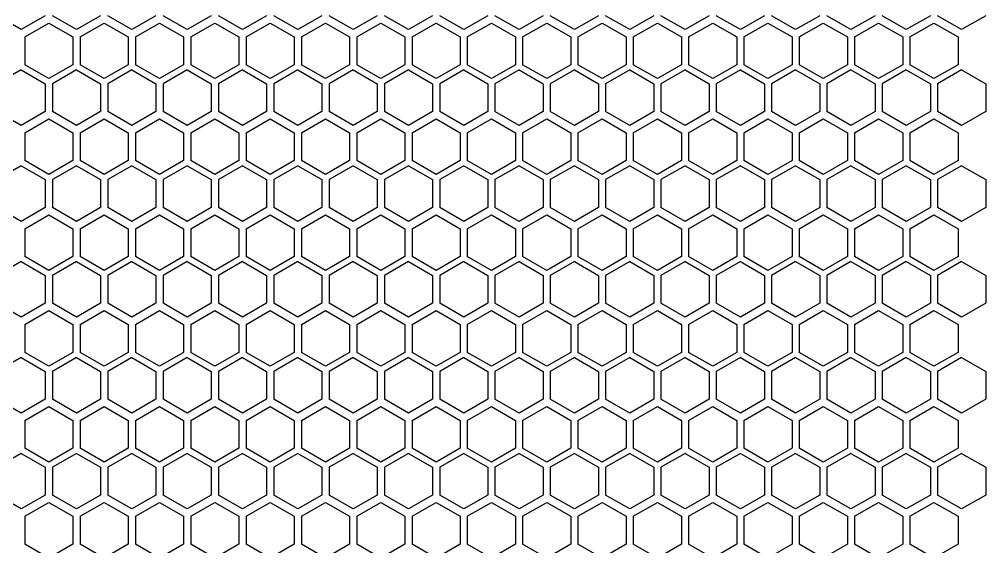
# Model space of a CAD drawing. Header units: millimetres. Extents: x 55614 to 110757, y -66981 to -47484.
# Drawn here: x 78053.5 to 78214.2, y -54748.2 to -54660.6 of the extents above; entities that cross this region are included whole.
import ezdxf

# ---------------------------------------------------------------- set-up
doc = ezdxf.new("R2010")
doc.units = ezdxf.units.MM
doc.layers.add('4215-0412-2-1_0', color=7, linetype='Continuous')
doc.layers.add('THICK', color=7, linetype='Continuous', lineweight=0)

# ---------------------------------------------------------------- blocks, each defined once
blk = doc.blocks.new('RU67I6756')
at = {"layer": '4215-0412-2-1_0', "color": 0, "linetype": 'Continuous'}
for p, q in [((24754.66, 16474.53), (24750.66, 16476.84)), ((24758.66, 16476.84), (24754.66, 16474.53)), ((24763.86, 16474.53), (24759.86, 16476.84)), ((24767.86, 16476.84), (24763.86, 16474.53)), ((24773.06, 16474.53), (24769.06, 16476.84)), ((24777.06, 16476.84), (24773.06, 16474.53)), ((24782.26, 16474.53), (24778.26, 16476.84)), ((24786.26, 16476.84), (24782.26, 16474.53)), ((24791.46, 16474.53), (24787.46, 16476.84)), ((24795.46, 16476.84), (24791.46, 16474.53)), ((24800.66, 16474.53), (24796.66, 16476.84)), ((24804.66, 16476.84), (24800.66, 16474.53)), ((24809.86, 16474.53), (24805.86, 16476.84)), ((24813.86, 16476.84), (24809.86, 16474.53)), ((24819.06, 16474.53), (24815.06, 16476.84)), ((24823.06, 16476.84), (24819.06, 16474.53)), ((24828.26, 16474.53), (24824.26, 16476.84)), ((24832.26, 16476.84), (24828.26, 16474.53)), ((24837.46, 16474.53), (24833.46, 16476.84)), ((24841.46, 16476.84), (24837.46, 16474.53)), ((24846.66, 16474.53), (24842.66, 16476.84)), ((24850.66, 16476.84), (24846.66, 16474.53)), ((24855.86, 16474.53), (24851.86, 16476.84)), ((24859.86, 16476.84), (24855.86, 16474.53)), ((24865.06, 16474.53), (24861.06, 16476.84)), ((24869.06, 16476.84), (24865.06, 16474.53)), ((24874.26, 16474.53), (24870.26, 16476.84)), ((24878.26, 16476.84), (24874.26, 16474.53)), ((24883.46, 16474.53), (24879.46, 16476.84)), ((24887.46, 16476.84), (24883.46, 16474.53)), ((24892.66, 16474.53), (24888.66, 16476.84)), ((24896.66, 16476.84), (24892.66, 16474.53)), ((24901.86, 16474.53), (24897.86, 16476.84)), ((24905.86, 16476.84), (24901.86, 16474.53)), ((24911.06, 16474.53), (24907.06, 16476.84)), ((24915.06, 16476.84), (24911.06, 16474.53)), ((24755.26, 16473.31), (24759.26, 16475.62)), ((24759.26, 16475.62), (24763.26, 16473.31)), ((24764.46, 16473.31), (24768.46, 16475.62)), ((24768.46, 16475.62), (24772.46, 16473.31)), ((24773.66, 16473.31), (24777.66, 16475.62)), ((24777.66, 16475.62), (24781.66, 16473.31)), ((24782.86, 16473.31), (24786.86, 16475.62)), ((24786.86, 16475.62), (24790.86, 16473.31)), ((24792.06, 16473.31), (24796.06, 16475.62)), ((24796.06, 16475.62), (24800.06, 16473.31)), ((24801.26, 16473.31), (24805.26, 16475.62)), ((24805.26, 16475.62), (24809.26, 16473.31)), ((24810.46, 16473.31), (24814.46, 16475.62)), ((24814.46, 16475.62), (24818.46, 16473.31)), ((24819.66, 16473.31), (24823.66, 16475.62)), ((24823.66, 16475.62), (24827.66, 16473.31)), ((24828.86, 16473.31), (24832.86, 16475.62)), ((24832.86, 16475.62), (24836.86, 16473.31)), ((24838.06, 16473.31), (24842.06, 16475.62)), ((24842.06, 16475.62), (24846.06, 16473.31)), ((24847.26, 16473.31), (24851.26, 16475.62)), ((24851.26, 16475.62), (24855.26, 16473.31)), ((24856.46, 16473.31), (24860.46, 16475.62)), ((24860.46, 16475.62), (24864.46, 16473.31)), ((24865.66, 16473.31), (24869.66, 16475.62)), ((24869.66, 16475.62), (24873.66, 16473.31)), ((24874.86, 16473.31), (24878.86, 16475.62)), ((24878.86, 16475.62), (24882.86, 16473.31)), ((24884.06, 16473.31), (24888.06, 16475.62)), ((24888.06, 16475.62), (24892.06, 16473.31)), ((24893.26, 16473.31), (24897.26, 16475.62)), ((24897.26, 16475.62), (24901.26, 16473.31)), ((24902.46, 16473.31), (24906.46, 16475.62)), ((24906.46, 16475.62), (24910.46, 16473.31)), ((24755.26, 16473.31), (24755.26, 16468.69)), ((24763.26, 16473.31), (24763.26, 16468.69)), ((24764.46, 16473.31), (24764.46, 16468.69)), ((24772.46, 16473.31), (24772.46, 16468.69)), ((24773.66, 16473.31), (24773.66, 16468.69)), ((24781.66, 16473.31), (24781.66, 16468.69)), ((24782.86, 16473.31), (24782.86, 16468.69)), ((24790.86, 16473.31), (24790.86, 16468.69)), ((24792.06, 16473.31), (24792.06, 16468.69)), ((24800.06, 16473.31), (24800.06, 16468.69)), ((24801.26, 16473.31), (24801.26, 16468.69)), ((24809.26, 16473.31), (24809.26, 16468.69)), ((24810.46, 16473.31), (24810.46, 16468.69)), ((24818.46, 16473.31), (24818.46, 16468.69)), ((24819.66, 16473.31), (24819.66, 16468.69)), ((24827.66, 16473.31), (24827.66, 16468.69)), ((24828.86, 16473.31), (24828.86, 16468.69)), ((24836.86, 16473.31), (24836.86, 16468.69)), ((24838.06, 16473.31), (24838.06, 16468.69)), ((24846.06, 16473.31), (24846.06, 16468.69)), ((24847.26, 16473.31), (24847.26, 16468.69)), ((24855.26, 16473.31), (24855.26, 16468.69)), ((24856.46, 16473.31), (24856.46, 16468.69)), ((24864.46, 16473.31), (24864.46, 16468.69)), ((24865.66, 16473.31), (24865.66, 16468.69)), ((24873.66, 16473.31), (24873.66, 16468.69)), ((24874.86, 16473.31), (24874.86, 16468.69)), ((24882.86, 16473.31), (24882.86, 16468.69)), ((24884.06, 16473.31), (24884.06, 16468.69)), ((24892.06, 16473.31), (24892.06, 16468.69)), ((24893.26, 16473.31), (24893.26, 16468.69)), ((24901.26, 16473.31), (24901.26, 16468.69)), ((24902.46, 16473.31), (24902.46, 16468.69)), ((24910.46, 16473.31), (24910.46, 16468.69)), ((24759.26, 16466.38), (24755.26, 16468.69)), ((24763.26, 16468.69), (24759.26, 16466.38)), ((24768.46, 16466.38), (24764.46, 16468.69)), ((24772.46, 16468.69), (24768.46, 16466.38)), ((24777.66, 16466.38), (24773.66, 16468.69)), ((24781.66, 16468.69), (24777.66, 16466.38)), ((24786.86, 16466.38), (24782.86, 16468.69)), ((24790.86, 16468.69), (24786.86, 16466.38)), ((24796.06, 16466.38), (24792.06, 16468.69)), ((24800.06, 16468.69), (24796.06, 16466.38)), ((24805.26, 16466.38), (24801.26, 16468.69)), ((24809.26, 16468.69), (24805.26, 16466.38)), ((24814.46, 16466.38), (24810.46, 16468.69)), ((24818.46, 16468.69), (24814.46, 16466.38)), ((24823.66, 16466.38), (24819.66, 16468.69)), ((24827.66, 16468.69), (24823.66, 16466.38)), ((24832.86, 16466.38), (24828.86, 16468.69)), ((24836.86, 16468.69), (24832.86, 16466.38)), ((24842.06, 16466.38), (24838.06, 16468.69)), ((24846.06, 16468.69), (24842.06, 16466.38)), ((24851.26, 16466.38), (24847.26, 16468.69)), ((24855.26, 16468.69), (24851.26, 16466.38)), ((24860.46, 16466.38), (24856.46, 16468.69)), ((24864.46, 16468.69), (24860.46, 16466.38)), ((24869.66, 16466.38), (24865.66, 16468.69)), ((24873.66, 16468.69), (24869.66, 16466.38)), ((24878.86, 16466.38), (24874.86, 16468.69)), ((24882.86, 16468.69), (24878.86, 16466.38)), ((24888.06, 16466.38), (24884.06, 16468.69)), ((24892.06, 16468.69), (24888.06, 16466.38)), ((24897.26, 16466.38), (24893.26, 16468.69)), ((24901.26, 16468.69), (24897.26, 16466.38)), ((24906.46, 16466.38), (24902.46, 16468.69)), ((24910.46, 16468.69), (24906.46, 16466.38)), ((24754.66, 16467.84), (24750.66, 16465.53)), ((24754.66, 16467.84), (24758.66, 16465.53)), ((24763.86, 16467.84), (24759.86, 16465.53)), ((24763.86, 16467.84), (24767.86, 16465.53)), ((24773.06, 16467.84), (24769.06, 16465.53)), ((24773.06, 16467.84), (24777.06, 16465.53)), ((24782.26, 16467.84), (24778.26, 16465.53)), ((24782.26, 16467.84), (24786.26, 16465.53)), ((24791.46, 16467.84), (24787.46, 16465.53)), ((24791.46, 16467.84), (24795.46, 16465.53)), ((24800.66, 16467.84), (24796.66, 16465.53)), ((24800.66, 16467.84), (24804.66, 16465.53)), ((24809.86, 16467.84), (24805.86, 16465.53)), ((24809.86, 16467.84), (24813.86, 16465.53)), ((24819.06, 16467.84), (24815.06, 16465.53)), ((24819.06, 16467.84), (24823.06, 16465.53)), ((24828.26, 16467.84), (24824.26, 16465.53)), ((24828.26, 16467.84), (24832.26, 16465.53)), ((24837.46, 16467.84), (24833.46, 16465.53)), ((24837.46, 16467.84), (24841.46, 16465.53)), ((24846.66, 16467.84), (24842.66, 16465.53)), ((24846.66, 16467.84), (24850.66, 16465.53)), ((24855.86, 16467.84), (24851.86, 16465.53)), ((24855.86, 16467.84), (24859.86, 16465.53)), ((24865.06, 16467.84), (24861.06, 16465.53)), ((24865.06, 16467.84), (24869.06, 16465.53)), ((24874.26, 16467.84), (24870.26, 16465.53)), ((24874.26, 16467.84), (24878.26, 16465.53)), ((24883.46, 16467.84), (24879.46, 16465.53)), ((24883.46, 16467.84), (24887.46, 16465.53)), ((24892.66, 16467.84), (24888.66, 16465.53)), ((24892.66, 16467.84), (24896.66, 16465.53)), ((24901.86, 16467.84), (24897.86, 16465.53)), ((24901.86, 16467.84), (24905.86, 16465.53)), ((24911.06, 16467.84), (24907.06, 16465.53)), ((24911.06, 16467.84), (24915.06, 16465.53)), ((24758.66, 16465.53), (24758.66, 16460.91)), ((24759.86, 16465.53), (24759.86, 16460.91)), ((24767.86, 16465.53), (24767.86, 16460.91)), ((24769.06, 16465.53), (24769.06, 16460.91)), ((24777.06, 16465.53), (24777.06, 16460.91)), ((24778.26, 16465.53), (24778.26, 16460.91)), ((24786.26, 16465.53), (24786.26, 16460.91)), ((24787.46, 16465.53), (24787.46, 16460.91)), ((24795.46, 16465.53), (24795.46, 16460.91)), ((24796.66, 16465.53), (24796.66, 16460.91)), ((24804.66, 16465.53), (24804.66, 16460.91)), ((24805.86, 16465.53), (24805.86, 16460.91)), ((24813.86, 16465.53), (24813.86, 16460.91)), ((24815.06, 16465.53), (24815.06, 16460.91)), ((24823.06, 16465.53), (24823.06, 16460.91)), ((24824.26, 16465.53), (24824.26, 16460.91)), ((24832.26, 16465.53), (24832.26, 16460.91)), ((24833.46, 16465.53), (24833.46, 16460.91)), ((24841.46, 16465.53), (24841.46, 16460.91)), ((24842.66, 16465.53), (24842.66, 16460.91)), ((24850.66, 16465.53), (24850.66, 16460.91)), ((24851.86, 16465.53), (24851.86, 16460.91)), ((24859.86, 16465.53), (24859.86, 16460.91)), ((24861.06, 16465.53), (24861.06, 16460.91)), ((24869.06, 16465.53), (24869.06, 16460.91)), ((24870.26, 16465.53), (24870.26, 16460.91)), ((24878.26, 16465.53), (24878.26, 16460.91)), ((24879.46, 16465.53), (24879.46, 16460.91)), ((24887.46, 16465.53), (24887.46, 16460.91)), ((24888.66, 16465.53), (24888.66, 16460.91)), ((24896.66, 16465.53), (24896.66, 16460.91)), ((24897.86, 16465.53), (24897.86, 16460.91)), ((24905.86, 16465.53), (24905.86, 16460.91)), ((24907.06, 16465.53), (24907.06, 16460.91)), ((24915.06, 16465.53), (24915.06, 16460.91)), ((24754.66, 16458.6), (24750.66, 16460.91)), ((24758.66, 16460.91), (24754.66, 16458.6)), ((24763.86, 16458.6), (24759.86, 16460.91)), ((24767.86, 16460.91), (24763.86, 16458.6)), ((24773.06, 16458.6), (24769.06, 16460.91)), ((24777.06, 16460.91), (24773.06, 16458.6)), ((24782.26, 16458.6), (24778.26, 16460.91)), ((24786.26, 16460.91), (24782.26, 16458.6)), ((24791.46, 16458.6), (24787.46, 16460.91)), ((24795.46, 16460.91), (24791.46, 16458.6)), ((24800.66, 16458.6), (24796.66, 16460.91)), ((24804.66, 16460.91), (24800.66, 16458.6)), ((24809.86, 16458.6), (24805.86, 16460.91)), ((24813.86, 16460.91), (24809.86, 16458.6)), ((24819.06, 16458.6), (24815.06, 16460.91)), ((24823.06, 16460.91), (24819.06, 16458.6)), ((24828.26, 16458.6), (24824.26, 16460.91)), ((24832.26, 16460.91), (24828.26, 16458.6)), ((24837.46, 16458.6), (24833.46, 16460.91)), ((24841.46, 16460.91), (24837.46, 16458.6)), ((24846.66, 16458.6), (24842.66, 16460.91)), ((24850.66, 16460.91), (24846.66, 16458.6)), ((24855.86, 16458.6), (24851.86, 16460.91)), ((24859.86, 16460.91), (24855.86, 16458.6)), ((24865.06, 16458.6), (24861.06, 16460.91)), ((24869.06, 16460.91), (24865.06, 16458.6)), ((24874.26, 16458.6), (24870.26, 16460.91)), ((24878.26, 16460.91), (24874.26, 16458.6)), ((24883.46, 16458.6), (24879.46, 16460.91)), ((24887.46, 16460.91), (24883.46, 16458.6)), ((24892.66, 16458.6), (24888.66, 16460.91)), ((24896.66, 16460.91), (24892.66, 16458.6)), ((24901.86, 16458.6), (24897.86, 16460.91)), ((24905.86, 16460.91), (24901.86, 16458.6)), ((24911.06, 16458.6), (24907.06, 16460.91)), ((24915.06, 16460.91), (24911.06, 16458.6)), ((24755.26, 16457.38), (24759.26, 16459.69)), ((24759.26, 16459.69), (24763.26, 16457.38)), ((24764.46, 16457.38), (24768.46, 16459.69)), ((24768.46, 16459.69), (24772.46, 16457.38)), ((24773.66, 16457.38), (24777.66, 16459.69)), ((24777.66, 16459.69), (24781.66, 16457.38)), ((24782.86, 16457.38), (24786.86, 16459.69)), ((24786.86, 16459.69), (24790.86, 16457.38)), ((24792.06, 16457.38), (24796.06, 16459.69)), ((24796.06, 16459.69), (24800.06, 16457.38)), ((24801.26, 16457.38), (24805.26, 16459.69)), ((24805.26, 16459.69), (24809.26, 16457.38)), ((24810.46, 16457.38), (24814.46, 16459.69)), ((24814.46, 16459.69), (24818.46, 16457.38)), ((24819.66, 16457.38), (24823.66, 16459.69)), ((24823.66, 16459.69), (24827.66, 16457.38)), ((24828.86, 16457.38), (24832.86, 16459.69)), ((24832.86, 16459.69), (24836.86, 16457.38)), ((24838.06, 16457.38), (24842.06, 16459.69)), ((24842.06, 16459.69), (24846.06, 16457.38)), ((24847.26, 16457.38), (24851.26, 16459.69)), ((24851.26, 16459.69), (24855.26, 16457.38)), ((24856.46, 16457.38), (24860.46, 16459.69)), ((24860.46, 16459.69), (24864.46, 16457.38)), ((24865.66, 16457.38), (24869.66, 16459.69)), ((24869.66, 16459.69), (24873.66, 16457.38)), ((24874.86, 16457.38), (24878.86, 16459.69)), ((24878.86, 16459.69), (24882.86, 16457.38)), ((24884.06, 16457.38), (24888.06, 16459.69)), ((24888.06, 16459.69), (24892.06, 16457.38)), ((24893.26, 16457.38), (24897.26, 16459.69)), ((24897.26, 16459.69), (24901.26, 16457.38)), ((24902.46, 16457.38), (24906.46, 16459.69)), ((24906.46, 16459.69), (24910.46, 16457.38)), ((24755.26, 16457.38), (24755.26, 16452.76)), ((24763.26, 16457.38), (24763.26, 16452.76)), ((24764.46, 16457.38), (24764.46, 16452.76)), ((24772.46, 16457.38), (24772.46, 16452.76)), ((24773.66, 16457.38), (24773.66, 16452.76)), ((24781.66, 16457.38), (24781.66, 16452.76)), ((24782.86, 16457.38), (24782.86, 16452.76)), ((24790.86, 16457.38), (24790.86, 16452.76)), ((24792.06, 16457.38), (24792.06, 16452.76)), ((24800.06, 16457.38), (24800.06, 16452.76)), ((24801.26, 16457.38), (24801.26, 16452.76)), ((24809.26, 16457.38), (24809.26, 16452.76)), ((24810.46, 16457.38), (24810.46, 16452.76)), ((24818.46, 16457.38), (24818.46, 16452.76)), ((24819.66, 16457.38), (24819.66, 16452.76)), ((24827.66, 16457.38), (24827.66, 16452.76)), ((24828.86, 16457.38), (24828.86, 16452.76)), ((24836.86, 16457.38), (24836.86, 16452.76)), ((24838.06, 16457.38), (24838.06, 16452.76)), ((24846.06, 16457.38), (24846.06, 16452.76)), ((24847.26, 16457.38), (24847.26, 16452.76)), ((24855.26, 16457.38), (24855.26, 16452.76)), ((24856.46, 16457.38), (24856.46, 16452.76)), ((24864.46, 16457.38), (24864.46, 16452.76)), ((24865.66, 16457.38), (24865.66, 16452.76)), ((24873.66, 16457.38), (24873.66, 16452.76)), ((24874.86, 16457.38), (24874.86, 16452.76)), ((24882.86, 16457.38), (24882.86, 16452.76)), ((24884.06, 16457.38), (24884.06, 16452.76)), ((24892.06, 16457.38), (24892.06, 16452.76)), ((24893.26, 16457.38), (24893.26, 16452.76)), ((24901.26, 16457.38), (24901.26, 16452.76)), ((24902.46, 16457.38), (24902.46, 16452.76)), ((24910.46, 16457.38), (24910.46, 16452.76)), ((24759.26, 16450.45), (24755.26, 16452.76)), ((24763.26, 16452.76), (24759.26, 16450.45)), ((24768.46, 16450.45), (24764.46, 16452.76)), ((24772.46, 16452.76), (24768.46, 16450.45)), ((24777.66, 16450.45), (24773.66, 16452.76)), ((24781.66, 16452.76), (24777.66, 16450.45)), ((24786.86, 16450.45), (24782.86, 16452.76)), ((24790.86, 16452.76), (24786.86, 16450.45)), ((24796.06, 16450.45), (24792.06, 16452.76)), ((24800.06, 16452.76), (24796.06, 16450.45)), ((24805.26, 16450.45), (24801.26, 16452.76)), ((24809.26, 16452.76), (24805.26, 16450.45)), ((24814.46, 16450.45), (24810.46, 16452.76)), ((24818.46, 16452.76), (24814.46, 16450.45)), ((24823.66, 16450.45), (24819.66, 16452.76)), ((24827.66, 16452.76), (24823.66, 16450.45)), ((24832.86, 16450.45), (24828.86, 16452.76)), ((24836.86, 16452.76), (24832.86, 16450.45)), ((24842.06, 16450.45), (24838.06, 16452.76)), ((24846.06, 16452.76), (24842.06, 16450.45)), ((24851.26, 16450.45), (24847.26, 16452.76)), ((24855.26, 16452.76), (24851.26, 16450.45)), ((24860.46, 16450.45), (24856.46, 16452.76)), ((24864.46, 16452.76), (24860.46, 16450.45)), ((24869.66, 16450.45), (24865.66, 16452.76)), ((24873.66, 16452.76), (24869.66, 16450.45)), ((24878.86, 16450.45), (24874.86, 16452.76)), ((24882.86, 16452.76), (24878.86, 16450.45)), ((24888.06, 16450.45), (24884.06, 16452.76)), ((24892.06, 16452.76), (24888.06, 16450.45)), ((24897.26, 16450.45), (24893.26, 16452.76)), ((24901.26, 16452.76), (24897.26, 16450.45)), ((24906.46, 16450.45), (24902.46, 16452.76)), ((24910.46, 16452.76), (24906.46, 16450.45)), ((24754.66, 16451.91), (24750.66, 16449.6)), ((24754.66, 16451.91), (24758.66, 16449.6)), ((24763.86, 16451.91), (24759.86, 16449.6)), ((24763.86, 16451.91), (24767.86, 16449.6)), ((24773.06, 16451.91), (24769.06, 16449.6)), ((24773.06, 16451.91), (24777.06, 16449.6)), ((24782.26, 16451.91), (24778.26, 16449.6)), ((24782.26, 16451.91), (24786.26, 16449.6)), ((24791.46, 16451.91), (24787.46, 16449.6)), ((24791.46, 16451.91), (24795.46, 16449.6)), ((24800.66, 16451.91), (24796.66, 16449.6)), ((24800.66, 16451.91), (24804.66, 16449.6)), ((24809.86, 16451.91), (24805.86, 16449.6)), ((24809.86, 16451.91), (24813.86, 16449.6)), ((24819.06, 16451.91), (24815.06, 16449.6)), ((24819.06, 16451.91), (24823.06, 16449.6)), ((24828.26, 16451.91), (24824.26, 16449.6)), ((24828.26, 16451.91), (24832.26, 16449.6)), ((24837.46, 16451.91), (24833.46, 16449.6)), ((24837.46, 16451.91), (24841.46, 16449.6)), ((24846.66, 16451.91), (24842.66, 16449.6)), ((24846.66, 16451.91), (24850.66, 16449.6)), ((24855.86, 16451.91), (24851.86, 16449.6)), ((24855.86, 16451.91), (24859.86, 16449.6)), ((24865.06, 16451.91), (24861.06, 16449.6)), ((24865.06, 16451.91), (24869.06, 16449.6)), ((24874.26, 16451.91), (24870.26, 16449.6)), ((24874.26, 16451.91), (24878.26, 16449.6)), ((24883.46, 16451.91), (24879.46, 16449.6)), ((24883.46, 16451.91), (24887.46, 16449.6)), ((24892.66, 16451.91), (24888.66, 16449.6)), ((24892.66, 16451.91), (24896.66, 16449.6)), ((24901.86, 16451.91), (24897.86, 16449.6)), ((24901.86, 16451.91), (24905.86, 16449.6)), ((24911.06, 16451.91), (24907.06, 16449.6)), ((24911.06, 16451.91), (24915.06, 16449.6)), ((24758.66, 16449.6), (24758.66, 16444.98)), ((24759.86, 16449.6), (24759.86, 16444.98)), ((24767.86, 16449.6), (24767.86, 16444.98)), ((24769.06, 16449.6), (24769.06, 16444.98)), ((24777.06, 16449.6), (24777.06, 16444.98)), ((24778.26, 16449.6), (24778.26, 16444.98)), ((24786.26, 16449.6), (24786.26, 16444.98)), ((24787.46, 16449.6), (24787.46, 16444.98)), ((24795.46, 16449.6), (24795.46, 16444.98)), ((24796.66, 16449.6), (24796.66, 16444.98)), ((24804.66, 16449.6), (24804.66, 16444.98)), ((24805.86, 16449.6), (24805.86, 16444.98)), ((24813.86, 16449.6), (24813.86, 16444.98)), ((24815.06, 16449.6), (24815.06, 16444.98)), ((24823.06, 16449.6), (24823.06, 16444.98)), ((24824.26, 16449.6), (24824.26, 16444.98)), ((24832.26, 16449.6), (24832.26, 16444.98)), ((24833.46, 16449.6), (24833.46, 16444.98)), ((24841.46, 16449.6), (24841.46, 16444.98)), ((24842.66, 16449.6), (24842.66, 16444.98)), ((24850.66, 16449.6), (24850.66, 16444.98)), ((24851.86, 16449.6), (24851.86, 16444.98)), ((24859.86, 16449.6), (24859.86, 16444.98)), ((24861.06, 16449.6), (24861.06, 16444.98)), ((24869.06, 16449.6), (24869.06, 16444.98)), ((24870.26, 16449.6), (24870.26, 16444.98)), ((24878.26, 16449.6), (24878.26, 16444.98)), ((24879.46, 16449.6), (24879.46, 16444.98)), ((24887.46, 16449.6), (24887.46, 16444.98)), ((24888.66, 16449.6), (24888.66, 16444.98)), ((24896.66, 16449.6), (24896.66, 16444.98)), ((24897.86, 16449.6), (24897.86, 16444.98)), ((24905.86, 16449.6), (24905.86, 16444.98)), ((24907.06, 16449.6), (24907.06, 16444.98)), ((24915.06, 16449.6), (24915.06, 16444.98)), ((24754.66, 16442.67), (24750.66, 16444.98)), ((24758.66, 16444.98), (24754.66, 16442.67)), ((24763.86, 16442.67), (24759.86, 16444.98)), ((24767.86, 16444.98), (24763.86, 16442.67)), ((24773.06, 16442.67), (24769.06, 16444.98)), ((24777.06, 16444.98), (24773.06, 16442.67)), ((24782.26, 16442.67), (24778.26, 16444.98)), ((24786.26, 16444.98), (24782.26, 16442.67)), ((24791.46, 16442.67), (24787.46, 16444.98)), ((24795.46, 16444.98), (24791.46, 16442.67)), ((24800.66, 16442.67), (24796.66, 16444.98)), ((24804.66, 16444.98), (24800.66, 16442.67)), ((24809.86, 16442.67), (24805.86, 16444.98)), ((24813.86, 16444.98), (24809.86, 16442.67)), ((24819.06, 16442.67), (24815.06, 16444.98)), ((24823.06, 16444.98), (24819.06, 16442.67)), ((24828.26, 16442.67), (24824.26, 16444.98)), ((24832.26, 16444.98), (24828.26, 16442.67)), ((24837.46, 16442.67), (24833.46, 16444.98)), ((24841.46, 16444.98), (24837.46, 16442.67)), ((24846.66, 16442.67), (24842.66, 16444.98)), ((24850.66, 16444.98), (24846.66, 16442.67)), ((24855.86, 16442.67), (24851.86, 16444.98)), ((24859.86, 16444.98), (24855.86, 16442.67)), ((24865.06, 16442.67), (24861.06, 16444.98)), ((24869.06, 16444.98), (24865.06, 16442.67)), ((24874.26, 16442.67), (24870.26, 16444.98)), ((24878.26, 16444.98), (24874.26, 16442.67)), ((24883.46, 16442.67), (24879.46, 16444.98)), ((24887.46, 16444.98), (24883.46, 16442.67)), ((24892.66, 16442.67), (24888.66, 16444.98)), ((24896.66, 16444.98), (24892.66, 16442.67)), ((24901.86, 16442.67), (24897.86, 16444.98)), ((24905.86, 16444.98), (24901.86, 16442.67)), ((24911.06, 16442.67), (24907.06, 16444.98)), ((24915.06, 16444.98), (24911.06, 16442.67)), ((24755.26, 16441.45), (24759.26, 16443.76)), ((24759.26, 16443.76), (24763.26, 16441.45)), ((24764.46, 16441.45), (24768.46, 16443.76)), ((24768.46, 16443.76), (24772.46, 16441.45)), ((24773.66, 16441.45), (24777.66, 16443.76)), ((24777.66, 16443.76), (24781.66, 16441.45)), ((24782.86, 16441.45), (24786.86, 16443.76)), ((24786.86, 16443.76), (24790.86, 16441.45)), ((24792.06, 16441.45), (24796.06, 16443.76)), ((24796.06, 16443.76), (24800.06, 16441.45)), ((24801.26, 16441.45), (24805.26, 16443.76)), ((24805.26, 16443.76), (24809.26, 16441.45)), ((24810.46, 16441.45), (24814.46, 16443.76)), ((24814.46, 16443.76), (24818.46, 16441.45)), ((24819.66, 16441.45), (24823.66, 16443.76)), ((24823.66, 16443.76), (24827.66, 16441.45)), ((24828.86, 16441.45), (24832.86, 16443.76)), ((24832.86, 16443.76), (24836.86, 16441.45)), ((24838.06, 16441.45), (24842.06, 16443.76)), ((24842.06, 16443.76), (24846.06, 16441.45)), ((24847.26, 16441.45), (24851.26, 16443.76)), ((24851.26, 16443.76), (24855.26, 16441.45)), ((24856.46, 16441.45), (24860.46, 16443.76)), ((24860.46, 16443.76), (24864.46, 16441.45)), ((24865.66, 16441.45), (24869.66, 16443.76)), ((24869.66, 16443.76), (24873.66, 16441.45)), ((24874.86, 16441.45), (24878.86, 16443.76)), ((24878.86, 16443.76), (24882.86, 16441.45)), ((24884.06, 16441.45), (24888.06, 16443.76)), ((24888.06, 16443.76), (24892.06, 16441.45)), ((24893.26, 16441.45), (24897.26, 16443.76)), ((24897.26, 16443.76), (24901.26, 16441.45)), ((24902.46, 16441.45), (24906.46, 16443.76)), ((24906.46, 16443.76), (24910.46, 16441.45)), ((24755.26, 16441.45), (24755.26, 16436.83)), ((24763.26, 16441.45), (24763.26, 16436.83)), ((24764.46, 16441.45), (24764.46, 16436.83)), ((24772.46, 16441.45), (24772.46, 16436.83)), ((24773.66, 16441.45), (24773.66, 16436.83)), ((24781.66, 16441.45), (24781.66, 16436.83)), ((24782.86, 16441.45), (24782.86, 16436.83)), ((24790.86, 16441.45), (24790.86, 16436.83)), ((24792.06, 16441.45), (24792.06, 16436.83)), ((24800.06, 16441.45), (24800.06, 16436.83)), ((24801.26, 16441.45), (24801.26, 16436.83)), ((24809.26, 16441.45), (24809.26, 16436.83)), ((24810.46, 16441.45), (24810.46, 16436.83)), ((24818.46, 16441.45), (24818.46, 16436.83)), ((24819.66, 16441.45), (24819.66, 16436.83)), ((24827.66, 16441.45), (24827.66, 16436.83)), ((24828.86, 16441.45), (24828.86, 16436.83)), ((24836.86, 16441.45), (24836.86, 16436.83)), ((24838.06, 16441.45), (24838.06, 16436.83)), ((24846.06, 16441.45), (24846.06, 16436.83)), ((24847.26, 16441.45), (24847.26, 16436.83)), ((24855.26, 16441.45), (24855.26, 16436.83)), ((24856.46, 16441.45), (24856.46, 16436.83)), ((24864.46, 16441.45), (24864.46, 16436.83)), ((24865.66, 16441.45), (24865.66, 16436.83)), ((24873.66, 16441.45), (24873.66, 16436.83)), ((24874.86, 16441.45), (24874.86, 16436.83)), ((24882.86, 16441.45), (24882.86, 16436.83)), ((24884.06, 16441.45), (24884.06, 16436.83)), ((24892.06, 16441.45), (24892.06, 16436.83)), ((24893.26, 16441.45), (24893.26, 16436.83)), ((24901.26, 16441.45), (24901.26, 16436.83)), ((24902.46, 16441.45), (24902.46, 16436.83)), ((24910.46, 16441.45), (24910.46, 16436.83)), ((24759.26, 16434.52), (24755.26, 16436.83)), ((24763.26, 16436.83), (24759.26, 16434.52)), ((24768.46, 16434.52), (24764.46, 16436.83)), ((24772.46, 16436.83), (24768.46, 16434.52)), ((24777.66, 16434.52), (24773.66, 16436.83)), ((24781.66, 16436.83), (24777.66, 16434.52)), ((24786.86, 16434.52), (24782.86, 16436.83)), ((24790.86, 16436.83), (24786.86, 16434.52)), ((24796.06, 16434.52), (24792.06, 16436.83)), ((24800.06, 16436.83), (24796.06, 16434.52)), ((24805.26, 16434.52), (24801.26, 16436.83)), ((24809.26, 16436.83), (24805.26, 16434.52)), ((24814.46, 16434.52), (24810.46, 16436.83)), ((24818.46, 16436.83), (24814.46, 16434.52)), ((24823.66, 16434.52), (24819.66, 16436.83)), ((24827.66, 16436.83), (24823.66, 16434.52)), ((24832.86, 16434.52), (24828.86, 16436.83)), ((24836.86, 16436.83), (24832.86, 16434.52)), ((24842.06, 16434.52), (24838.06, 16436.83)), ((24846.06, 16436.83), (24842.06, 16434.52)), ((24851.26, 16434.52), (24847.26, 16436.83)), ((24855.26, 16436.83), (24851.26, 16434.52)), ((24860.46, 16434.52), (24856.46, 16436.83)), ((24864.46, 16436.83), (24860.46, 16434.52)), ((24869.66, 16434.52), (24865.66, 16436.83)), ((24873.66, 16436.83), (24869.66, 16434.52)), ((24878.86, 16434.52), (24874.86, 16436.83)), ((24882.86, 16436.83), (24878.86, 16434.52)), ((24888.06, 16434.52), (24884.06, 16436.83)), ((24892.06, 16436.83), (24888.06, 16434.52)), ((24897.26, 16434.52), (24893.26, 16436.83)), ((24901.26, 16436.83), (24897.26, 16434.52)), ((24906.46, 16434.52), (24902.46, 16436.83)), ((24910.46, 16436.83), (24906.46, 16434.52)), ((24754.66, 16435.98), (24750.66, 16433.67)), ((24754.66, 16435.98), (24758.66, 16433.67)), ((24763.86, 16435.98), (24759.86, 16433.67)), ((24763.86, 16435.98), (24767.86, 16433.67)), ((24773.06, 16435.98), (24769.06, 16433.67)), ((24773.06, 16435.98), (24777.06, 16433.67)), ((24782.26, 16435.98), (24778.26, 16433.67)), ((24782.26, 16435.98), (24786.26, 16433.67)), ((24791.46, 16435.98), (24787.46, 16433.67)), ((24791.46, 16435.98), (24795.46, 16433.67)), ((24800.66, 16435.98), (24796.66, 16433.67)), ((24800.66, 16435.98), (24804.66, 16433.67)), ((24809.86, 16435.98), (24805.86, 16433.67)), ((24809.86, 16435.98), (24813.86, 16433.67)), ((24819.06, 16435.98), (24815.06, 16433.67)), ((24819.06, 16435.98), (24823.06, 16433.67)), ((24828.26, 16435.98), (24824.26, 16433.67)), ((24828.26, 16435.98), (24832.26, 16433.67)), ((24837.46, 16435.98), (24833.46, 16433.67)), ((24837.46, 16435.98), (24841.46, 16433.67)), ((24846.66, 16435.98), (24842.66, 16433.67)), ((24846.66, 16435.98), (24850.66, 16433.67)), ((24855.86, 16435.98), (24851.86, 16433.67)), ((24855.86, 16435.98), (24859.86, 16433.67)), ((24865.06, 16435.98), (24861.06, 16433.67)), ((24865.06, 16435.98), (24869.06, 16433.67)), ((24874.26, 16435.98), (24870.26, 16433.67)), ((24874.26, 16435.98), (24878.26, 16433.67)), ((24883.46, 16435.98), (24879.46, 16433.67)), ((24883.46, 16435.98), (24887.46, 16433.67)), ((24892.66, 16435.98), (24888.66, 16433.67)), ((24892.66, 16435.98), (24896.66, 16433.67)), ((24901.86, 16435.98), (24897.86, 16433.67)), ((24901.86, 16435.98), (24905.86, 16433.67)), ((24911.06, 16435.98), (24907.06, 16433.67)), ((24911.06, 16435.98), (24915.06, 16433.67)), ((24758.66, 16433.67), (24758.66, 16429.05)), ((24759.86, 16433.67), (24759.86, 16429.05)), ((24767.86, 16433.67), (24767.86, 16429.05)), ((24769.06, 16433.67), (24769.06, 16429.05)), ((24777.06, 16433.67), (24777.06, 16429.05)), ((24778.26, 16433.67), (24778.26, 16429.05)), ((24786.26, 16433.67), (24786.26, 16429.05)), ((24787.46, 16433.67), (24787.46, 16429.05)), ((24795.46, 16433.67), (24795.46, 16429.05)), ((24796.66, 16433.67), (24796.66, 16429.05)), ((24804.66, 16433.67), (24804.66, 16429.05)), ((24805.86, 16433.67), (24805.86, 16429.05)), ((24813.86, 16433.67), (24813.86, 16429.05)), ((24815.06, 16433.67), (24815.06, 16429.05)), ((24823.06, 16433.67), (24823.06, 16429.05)), ((24824.26, 16433.67), (24824.26, 16429.05)), ((24832.26, 16433.67), (24832.26, 16429.05)), ((24833.46, 16433.67), (24833.46, 16429.05)), ((24841.46, 16433.67), (24841.46, 16429.05)), ((24842.66, 16433.67), (24842.66, 16429.05)), ((24850.66, 16433.67), (24850.66, 16429.05)), ((24851.86, 16433.67), (24851.86, 16429.05)), ((24859.86, 16433.67), (24859.86, 16429.05)), ((24861.06, 16433.67), (24861.06, 16429.05)), ((24869.06, 16433.67), (24869.06, 16429.05)), ((24870.26, 16433.67), (24870.26, 16429.05)), ((24878.26, 16433.67), (24878.26, 16429.05)), ((24879.46, 16433.67), (24879.46, 16429.05)), ((24887.46, 16433.67), (24887.46, 16429.05)), ((24888.66, 16433.67), (24888.66, 16429.05)), ((24896.66, 16433.67), (24896.66, 16429.05)), ((24897.86, 16433.67), (24897.86, 16429.05)), ((24905.86, 16433.67), (24905.86, 16429.05)), ((24907.06, 16433.67), (24907.06, 16429.05)), ((24915.06, 16433.67), (24915.06, 16429.05)), ((24754.66, 16426.74), (24750.66, 16429.05)), ((24758.66, 16429.05), (24754.66, 16426.74)), ((24763.86, 16426.74), (24759.86, 16429.05)), ((24767.86, 16429.05), (24763.86, 16426.74)), ((24773.06, 16426.74), (24769.06, 16429.05)), ((24777.06, 16429.05), (24773.06, 16426.74)), ((24782.26, 16426.74), (24778.26, 16429.05)), ((24786.26, 16429.05), (24782.26, 16426.74)), ((24791.46, 16426.74), (24787.46, 16429.05)), ((24795.46, 16429.05), (24791.46, 16426.74)), ((24800.66, 16426.74), (24796.66, 16429.05)), ((24804.66, 16429.05), (24800.66, 16426.74)), ((24809.86, 16426.74), (24805.86, 16429.05)), ((24813.86, 16429.05), (24809.86, 16426.74)), ((24819.06, 16426.74), (24815.06, 16429.05)), ((24823.06, 16429.05), (24819.06, 16426.74)), ((24828.26, 16426.74), (24824.26, 16429.05)), ((24832.26, 16429.05), (24828.26, 16426.74)), ((24837.46, 16426.74), (24833.46, 16429.05)), ((24841.46, 16429.05), (24837.46, 16426.74)), ((24846.66, 16426.74), (24842.66, 16429.05)), ((24850.66, 16429.05), (24846.66, 16426.74)), ((24855.86, 16426.74), (24851.86, 16429.05)), ((24859.86, 16429.05), (24855.86, 16426.74)), ((24865.06, 16426.74), (24861.06, 16429.05)), ((24869.06, 16429.05), (24865.06, 16426.74)), ((24874.26, 16426.74), (24870.26, 16429.05)), ((24878.26, 16429.05), (24874.26, 16426.74)), ((24883.46, 16426.74), (24879.46, 16429.05)), ((24887.46, 16429.05), (24883.46, 16426.74)), ((24892.66, 16426.74), (24888.66, 16429.05)), ((24896.66, 16429.05), (24892.66, 16426.74)), ((24901.86, 16426.74), (24897.86, 16429.05)), ((24905.86, 16429.05), (24901.86, 16426.74)), ((24911.06, 16426.74), (24907.06, 16429.05)), ((24915.06, 16429.05), (24911.06, 16426.74)), ((24755.26, 16425.52), (24759.26, 16427.83)), ((24759.26, 16427.83), (24763.26, 16425.52)), ((24764.46, 16425.52), (24768.46, 16427.83)), ((24768.46, 16427.83), (24772.46, 16425.52)), ((24773.66, 16425.52), (24777.66, 16427.83)), ((24777.66, 16427.83), (24781.66, 16425.52)), ((24782.86, 16425.52), (24786.86, 16427.83)), ((24786.86, 16427.83), (24790.86, 16425.52)), ((24792.06, 16425.52), (24796.06, 16427.83)), ((24796.06, 16427.83), (24800.06, 16425.52)), ((24801.26, 16425.52), (24805.26, 16427.83)), ((24805.26, 16427.83), (24809.26, 16425.52)), ((24810.46, 16425.52), (24814.46, 16427.83)), ((24814.46, 16427.83), (24818.46, 16425.52)), ((24819.66, 16425.52), (24823.66, 16427.83)), ((24823.66, 16427.83), (24827.66, 16425.52)), ((24828.86, 16425.52), (24832.86, 16427.83)), ((24832.86, 16427.83), (24836.86, 16425.52)), ((24838.06, 16425.52), (24842.06, 16427.83)), ((24842.06, 16427.83), (24846.06, 16425.52)), ((24847.26, 16425.52), (24851.26, 16427.83)), ((24851.26, 16427.83), (24855.26, 16425.52)), ((24856.46, 16425.52), (24860.46, 16427.83)), ((24860.46, 16427.83), (24864.46, 16425.52)), ((24865.66, 16425.52), (24869.66, 16427.83)), ((24869.66, 16427.83), (24873.66, 16425.52)), ((24874.86, 16425.52), (24878.86, 16427.83)), ((24878.86, 16427.83), (24882.86, 16425.52)), ((24884.06, 16425.52), (24888.06, 16427.83)), ((24888.06, 16427.83), (24892.06, 16425.52)), ((24893.26, 16425.52), (24897.26, 16427.83)), ((24897.26, 16427.83), (24901.26, 16425.52)), ((24902.46, 16425.52), (24906.46, 16427.83)), ((24906.46, 16427.83), (24910.46, 16425.52)), ((24755.26, 16425.52), (24755.26, 16420.9)), ((24763.26, 16425.52), (24763.26, 16420.9)), ((24764.46, 16425.52), (24764.46, 16420.9)), ((24772.46, 16425.52), (24772.46, 16420.9)), ((24773.66, 16425.52), (24773.66, 16420.9)), ((24781.66, 16425.52), (24781.66, 16420.9)), ((24782.86, 16425.52), (24782.86, 16420.9)), ((24790.86, 16425.52), (24790.86, 16420.9)), ((24792.06, 16425.52), (24792.06, 16420.9)), ((24800.06, 16425.52), (24800.06, 16420.9)), ((24801.26, 16425.52), (24801.26, 16420.9)), ((24809.26, 16425.52), (24809.26, 16420.9)), ((24810.46, 16425.52), (24810.46, 16420.9)), ((24818.46, 16425.52), (24818.46, 16420.9)), ((24819.66, 16425.52), (24819.66, 16420.9)), ((24827.66, 16425.52), (24827.66, 16420.9)), ((24828.86, 16425.52), (24828.86, 16420.9)), ((24836.86, 16425.52), (24836.86, 16420.9)), ((24838.06, 16425.52), (24838.06, 16420.9)), ((24846.06, 16425.52), (24846.06, 16420.9)), ((24847.26, 16425.52), (24847.26, 16420.9)), ((24855.26, 16425.52), (24855.26, 16420.9)), ((24856.46, 16425.52), (24856.46, 16420.9)), ((24864.46, 16425.52), (24864.46, 16420.9)), ((24865.66, 16425.52), (24865.66, 16420.9)), ((24873.66, 16425.52), (24873.66, 16420.9)), ((24874.86, 16425.52), (24874.86, 16420.9)), ((24882.86, 16425.52), (24882.86, 16420.9)), ((24884.06, 16425.52), (24884.06, 16420.9)), ((24892.06, 16425.52), (24892.06, 16420.9)), ((24893.26, 16425.52), (24893.26, 16420.9)), ((24901.26, 16425.52), (24901.26, 16420.9)), ((24902.46, 16425.52), (24902.46, 16420.9)), ((24910.46, 16425.52), (24910.46, 16420.9)), ((24759.26, 16418.59), (24755.26, 16420.9)), ((24763.26, 16420.9), (24759.26, 16418.59)), ((24768.46, 16418.59), (24764.46, 16420.9)), ((24772.46, 16420.9), (24768.46, 16418.59)), ((24777.66, 16418.59), (24773.66, 16420.9)), ((24781.66, 16420.9), (24777.66, 16418.59)), ((24786.86, 16418.59), (24782.86, 16420.9)), ((24790.86, 16420.9), (24786.86, 16418.59)), ((24796.06, 16418.59), (24792.06, 16420.9)), ((24800.06, 16420.9), (24796.06, 16418.59)), ((24805.26, 16418.59), (24801.26, 16420.9)), ((24809.26, 16420.9), (24805.26, 16418.59)), ((24814.46, 16418.59), (24810.46, 16420.9)), ((24818.46, 16420.9), (24814.46, 16418.59)), ((24823.66, 16418.59), (24819.66, 16420.9)), ((24827.66, 16420.9), (24823.66, 16418.59)), ((24832.86, 16418.59), (24828.86, 16420.9)), ((24836.86, 16420.9), (24832.86, 16418.59)), ((24842.06, 16418.59), (24838.06, 16420.9)), ((24846.06, 16420.9), (24842.06, 16418.59)), ((24851.26, 16418.59), (24847.26, 16420.9)), ((24855.26, 16420.9), (24851.26, 16418.59)), ((24860.46, 16418.59), (24856.46, 16420.9)), ((24864.46, 16420.9), (24860.46, 16418.59)), ((24869.66, 16418.59), (24865.66, 16420.9)), ((24873.66, 16420.9), (24869.66, 16418.59)), ((24878.86, 16418.59), (24874.86, 16420.9)), ((24882.86, 16420.9), (24878.86, 16418.59)), ((24888.06, 16418.59), (24884.06, 16420.9)), ((24892.06, 16420.9), (24888.06, 16418.59)), ((24897.26, 16418.59), (24893.26, 16420.9)), ((24901.26, 16420.9), (24897.26, 16418.59)), ((24906.46, 16418.59), (24902.46, 16420.9)), ((24910.46, 16420.9), (24906.46, 16418.59)), ((24754.66, 16420.05), (24750.66, 16417.74)), ((24754.66, 16420.05), (24758.66, 16417.74)), ((24763.86, 16420.05), (24759.86, 16417.74)), ((24763.86, 16420.05), (24767.86, 16417.74)), ((24773.06, 16420.05), (24769.06, 16417.74)), ((24773.06, 16420.05), (24777.06, 16417.74)), ((24782.26, 16420.05), (24778.26, 16417.74)), ((24782.26, 16420.05), (24786.26, 16417.74)), ((24791.46, 16420.05), (24787.46, 16417.74)), ((24791.46, 16420.05), (24795.46, 16417.74)), ((24800.66, 16420.05), (24796.66, 16417.74)), ((24800.66, 16420.05), (24804.66, 16417.74)), ((24809.86, 16420.05), (24805.86, 16417.74)), ((24809.86, 16420.05), (24813.86, 16417.74)), ((24819.06, 16420.05), (24815.06, 16417.74)), ((24819.06, 16420.05), (24823.06, 16417.74)), ((24828.26, 16420.05), (24824.26, 16417.74)), ((24828.26, 16420.05), (24832.26, 16417.74)), ((24837.46, 16420.05), (24833.46, 16417.74)), ((24837.46, 16420.05), (24841.46, 16417.74)), ((24846.66, 16420.05), (24842.66, 16417.74)), ((24846.66, 16420.05), (24850.66, 16417.74)), ((24855.86, 16420.05), (24851.86, 16417.74)), ((24855.86, 16420.05), (24859.86, 16417.74)), ((24865.06, 16420.05), (24861.06, 16417.74)), ((24865.06, 16420.05), (24869.06, 16417.74)), ((24874.26, 16420.05), (24870.26, 16417.74)), ((24874.26, 16420.05), (24878.26, 16417.74)), ((24883.46, 16420.05), (24879.46, 16417.74)), ((24883.46, 16420.05), (24887.46, 16417.74)), ((24892.66, 16420.05), (24888.66, 16417.74)), ((24892.66, 16420.05), (24896.66, 16417.74)), ((24901.86, 16420.05), (24897.86, 16417.74)), ((24901.86, 16420.05), (24905.86, 16417.74)), ((24911.06, 16420.05), (24907.06, 16417.74)), ((24911.06, 16420.05), (24915.06, 16417.74)), ((24758.66, 16417.74), (24758.66, 16413.12)), ((24759.86, 16417.74), (24759.86, 16413.12)), ((24767.86, 16417.74), (24767.86, 16413.12)), ((24769.06, 16417.74), (24769.06, 16413.12)), ((24777.06, 16417.74), (24777.06, 16413.12)), ((24778.26, 16417.74), (24778.26, 16413.12)), ((24786.26, 16417.74), (24786.26, 16413.12)), ((24787.46, 16417.74), (24787.46, 16413.12)), ((24795.46, 16417.74), (24795.46, 16413.12)), ((24796.66, 16417.74), (24796.66, 16413.12)), ((24804.66, 16417.74), (24804.66, 16413.12)), ((24805.86, 16417.74), (24805.86, 16413.12)), ((24813.86, 16417.74), (24813.86, 16413.12)), ((24815.06, 16417.74), (24815.06, 16413.12)), ((24823.06, 16417.74), (24823.06, 16413.12)), ((24824.26, 16417.74), (24824.26, 16413.12)), ((24832.26, 16417.74), (24832.26, 16413.12)), ((24833.46, 16417.74), (24833.46, 16413.12)), ((24841.46, 16417.74), (24841.46, 16413.12)), ((24842.66, 16417.74), (24842.66, 16413.12)), ((24850.66, 16417.74), (24850.66, 16413.12)), ((24851.86, 16417.74), (24851.86, 16413.12)), ((24859.86, 16417.74), (24859.86, 16413.12)), ((24861.06, 16417.74), (24861.06, 16413.12)), ((24869.06, 16417.74), (24869.06, 16413.12)), ((24870.26, 16417.74), (24870.26, 16413.12)), ((24878.26, 16417.74), (24878.26, 16413.12)), ((24879.46, 16417.74), (24879.46, 16413.12)), ((24887.46, 16417.74), (24887.46, 16413.12)), ((24888.66, 16417.74), (24888.66, 16413.12)), ((24896.66, 16417.74), (24896.66, 16413.12)), ((24897.86, 16417.74), (24897.86, 16413.12)), ((24905.86, 16417.74), (24905.86, 16413.12)), ((24907.06, 16417.74), (24907.06, 16413.12)), ((24915.06, 16417.74), (24915.06, 16413.12)), ((24754.66, 16410.81), (24750.66, 16413.12)), ((24758.66, 16413.12), (24754.66, 16410.81)), ((24763.86, 16410.81), (24759.86, 16413.12)), ((24767.86, 16413.12), (24763.86, 16410.81)), ((24773.06, 16410.81), (24769.06, 16413.12)), ((24777.06, 16413.12), (24773.06, 16410.81)), ((24782.26, 16410.81), (24778.26, 16413.12)), ((24786.26, 16413.12), (24782.26, 16410.81)), ((24791.46, 16410.81), (24787.46, 16413.12)), ((24795.46, 16413.12), (24791.46, 16410.81)), ((24800.66, 16410.81), (24796.66, 16413.12)), ((24804.66, 16413.12), (24800.66, 16410.81)), ((24809.86, 16410.81), (24805.86, 16413.12)), ((24813.86, 16413.12), (24809.86, 16410.81)), ((24819.06, 16410.81), (24815.06, 16413.12)), ((24823.06, 16413.12), (24819.06, 16410.81)), ((24828.26, 16410.81), (24824.26, 16413.12)), ((24832.26, 16413.12), (24828.26, 16410.81)), ((24837.46, 16410.81), (24833.46, 16413.12)), ((24841.46, 16413.12), (24837.46, 16410.81)), ((24846.66, 16410.81), (24842.66, 16413.12)), ((24850.66, 16413.12), (24846.66, 16410.81)), ((24855.86, 16410.81), (24851.86, 16413.12)), ((24859.86, 16413.12), (24855.86, 16410.81)), ((24865.06, 16410.81), (24861.06, 16413.12)), ((24869.06, 16413.12), (24865.06, 16410.81)), ((24874.26, 16410.81), (24870.26, 16413.12)), ((24878.26, 16413.12), (24874.26, 16410.81)), ((24883.46, 16410.81), (24879.46, 16413.12)), ((24887.46, 16413.12), (24883.46, 16410.81)), ((24892.66, 16410.81), (24888.66, 16413.12)), ((24896.66, 16413.12), (24892.66, 16410.81)), ((24901.86, 16410.81), (24897.86, 16413.12)), ((24905.86, 16413.12), (24901.86, 16410.81)), ((24911.06, 16410.81), (24907.06, 16413.12)), ((24915.06, 16413.12), (24911.06, 16410.81)), ((24755.26, 16409.59), (24759.26, 16411.9)), ((24759.26, 16411.9), (24763.26, 16409.59)), ((24764.46, 16409.59), (24768.46, 16411.9)), ((24768.46, 16411.9), (24772.46, 16409.59)), ((24773.66, 16409.59), (24777.66, 16411.9)), ((24777.66, 16411.9), (24781.66, 16409.59)), ((24782.86, 16409.59), (24786.86, 16411.9)), ((24786.86, 16411.9), (24790.86, 16409.59)), ((24792.06, 16409.59), (24796.06, 16411.9)), ((24796.06, 16411.9), (24800.06, 16409.59)), ((24801.26, 16409.59), (24805.26, 16411.9)), ((24805.26, 16411.9), (24809.26, 16409.59)), ((24810.46, 16409.59), (24814.46, 16411.9)), ((24814.46, 16411.9), (24818.46, 16409.59)), ((24819.66, 16409.59), (24823.66, 16411.9)), ((24823.66, 16411.9), (24827.66, 16409.59)), ((24828.86, 16409.59), (24832.86, 16411.9)), ((24832.86, 16411.9), (24836.86, 16409.59)), ((24838.06, 16409.59), (24842.06, 16411.9)), ((24842.06, 16411.9), (24846.06, 16409.59)), ((24847.26, 16409.59), (24851.26, 16411.9)), ((24851.26, 16411.9), (24855.26, 16409.59)), ((24856.46, 16409.59), (24860.46, 16411.9)), ((24860.46, 16411.9), (24864.46, 16409.59)), ((24865.66, 16409.59), (24869.66, 16411.9)), ((24869.66, 16411.9), (24873.66, 16409.59)), ((24874.86, 16409.59), (24878.86, 16411.9)), ((24878.86, 16411.9), (24882.86, 16409.59)), ((24884.06, 16409.59), (24888.06, 16411.9)), ((24888.06, 16411.9), (24892.06, 16409.59)), ((24893.26, 16409.59), (24897.26, 16411.9)), ((24897.26, 16411.9), (24901.26, 16409.59)), ((24902.46, 16409.59), (24906.46, 16411.9)), ((24906.46, 16411.9), (24910.46, 16409.59)), ((24755.26, 16409.59), (24755.26, 16404.97)), ((24763.26, 16409.59), (24763.26, 16404.97)), ((24764.46, 16409.59), (24764.46, 16404.97)), ((24772.46, 16409.59), (24772.46, 16404.97)), ((24773.66, 16409.59), (24773.66, 16404.97)), ((24781.66, 16409.59), (24781.66, 16404.97)), ((24782.86, 16409.59), (24782.86, 16404.97)), ((24790.86, 16409.59), (24790.86, 16404.97)), ((24792.06, 16409.59), (24792.06, 16404.97)), ((24800.06, 16409.59), (24800.06, 16404.97)), ((24801.26, 16409.59), (24801.26, 16404.97)), ((24809.26, 16409.59), (24809.26, 16404.97)), ((24810.46, 16409.59), (24810.46, 16404.97)), ((24818.46, 16409.59), (24818.46, 16404.97)), ((24819.66, 16409.59), (24819.66, 16404.97)), ((24827.66, 16409.59), (24827.66, 16404.97)), ((24828.86, 16409.59), (24828.86, 16404.97)), ((24836.86, 16409.59), (24836.86, 16404.97)), ((24838.06, 16409.59), (24838.06, 16404.97)), ((24846.06, 16409.59), (24846.06, 16404.97)), ((24847.26, 16409.59), (24847.26, 16404.97)), ((24855.26, 16409.59), (24855.26, 16404.97)), ((24856.46, 16409.59), (24856.46, 16404.97)), ((24864.46, 16409.59), (24864.46, 16404.97)), ((24865.66, 16409.59), (24865.66, 16404.97)), ((24873.66, 16409.59), (24873.66, 16404.97)), ((24874.86, 16409.59), (24874.86, 16404.97)), ((24882.86, 16409.59), (24882.86, 16404.97)), ((24884.06, 16409.59), (24884.06, 16404.97)), ((24892.06, 16409.59), (24892.06, 16404.97)), ((24893.26, 16409.59), (24893.26, 16404.97)), ((24901.26, 16409.59), (24901.26, 16404.97)), ((24902.46, 16409.59), (24902.46, 16404.97)), ((24910.46, 16409.59), (24910.46, 16404.97)), ((24759.26, 16402.66), (24755.26, 16404.97)), ((24763.26, 16404.97), (24759.26, 16402.66)), ((24768.46, 16402.66), (24764.46, 16404.97)), ((24772.46, 16404.97), (24768.46, 16402.66)), ((24777.66, 16402.66), (24773.66, 16404.97)), ((24781.66, 16404.97), (24777.66, 16402.66)), ((24786.86, 16402.66), (24782.86, 16404.97)), ((24790.86, 16404.97), (24786.86, 16402.66)), ((24796.06, 16402.66), (24792.06, 16404.97)), ((24800.06, 16404.97), (24796.06, 16402.66)), ((24805.26, 16402.66), (24801.26, 16404.97)), ((24809.26, 16404.97), (24805.26, 16402.66)), ((24814.46, 16402.66), (24810.46, 16404.97)), ((24818.46, 16404.97), (24814.46, 16402.66)), ((24823.66, 16402.66), (24819.66, 16404.97)), ((24827.66, 16404.97), (24823.66, 16402.66)), ((24832.86, 16402.66), (24828.86, 16404.97)), ((24836.86, 16404.97), (24832.86, 16402.66)), ((24842.06, 16402.66), (24838.06, 16404.97)), ((24846.06, 16404.97), (24842.06, 16402.66)), ((24851.26, 16402.66), (24847.26, 16404.97)), ((24855.26, 16404.97), (24851.26, 16402.66)), ((24860.46, 16402.66), (24856.46, 16404.97)), ((24864.46, 16404.97), (24860.46, 16402.66)), ((24869.66, 16402.66), (24865.66, 16404.97)), ((24873.66, 16404.97), (24869.66, 16402.66)), ((24878.86, 16402.66), (24874.86, 16404.97)), ((24882.86, 16404.97), (24878.86, 16402.66)), ((24888.06, 16402.66), (24884.06, 16404.97)), ((24892.06, 16404.97), (24888.06, 16402.66)), ((24897.26, 16402.66), (24893.26, 16404.97)), ((24901.26, 16404.97), (24897.26, 16402.66)), ((24906.46, 16402.66), (24902.46, 16404.97)), ((24910.46, 16404.97), (24906.46, 16402.66)), ((24754.66, 16404.12), (24750.66, 16401.81)), ((24754.66, 16404.12), (24758.66, 16401.81)), ((24763.86, 16404.12), (24759.86, 16401.81)), ((24763.86, 16404.12), (24767.86, 16401.81)), ((24773.06, 16404.12), (24769.06, 16401.81)), ((24773.06, 16404.12), (24777.06, 16401.81)), ((24782.26, 16404.12), (24778.26, 16401.81)), ((24782.26, 16404.12), (24786.26, 16401.81)), ((24791.46, 16404.12), (24787.46, 16401.81)), ((24791.46, 16404.12), (24795.46, 16401.81)), ((24800.66, 16404.12), (24796.66, 16401.81)), ((24800.66, 16404.12), (24804.66, 16401.81)), ((24809.86, 16404.12), (24805.86, 16401.81)), ((24809.86, 16404.12), (24813.86, 16401.81)), ((24819.06, 16404.12), (24815.06, 16401.81)), ((24819.06, 16404.12), (24823.06, 16401.81)), ((24828.26, 16404.12), (24824.26, 16401.81)), ((24828.26, 16404.12), (24832.26, 16401.81)), ((24837.46, 16404.12), (24833.46, 16401.81)), ((24837.46, 16404.12), (24841.46, 16401.81)), ((24846.66, 16404.12), (24842.66, 16401.81)), ((24846.66, 16404.12), (24850.66, 16401.81)), ((24855.86, 16404.12), (24851.86, 16401.81)), ((24855.86, 16404.12), (24859.86, 16401.81)), ((24865.06, 16404.12), (24861.06, 16401.81)), ((24865.06, 16404.12), (24869.06, 16401.81)), ((24874.26, 16404.12), (24870.26, 16401.81)), ((24874.26, 16404.12), (24878.26, 16401.81)), ((24883.46, 16404.12), (24879.46, 16401.81)), ((24883.46, 16404.12), (24887.46, 16401.81)), ((24892.66, 16404.12), (24888.66, 16401.81)), ((24892.66, 16404.12), (24896.66, 16401.81)), ((24901.86, 16404.12), (24897.86, 16401.81)), ((24901.86, 16404.12), (24905.86, 16401.81)), ((24911.06, 16404.12), (24907.06, 16401.81)), ((24911.06, 16404.12), (24915.06, 16401.81)), ((24758.66, 16401.81), (24758.66, 16397.19)), ((24759.86, 16401.81), (24759.86, 16397.19)), ((24767.86, 16401.81), (24767.86, 16397.19)), ((24769.06, 16401.81), (24769.06, 16397.19)), ((24777.06, 16401.81), (24777.06, 16397.19)), ((24778.26, 16401.81), (24778.26, 16397.19)), ((24786.26, 16401.81), (24786.26, 16397.19)), ((24787.46, 16401.81), (24787.46, 16397.19)), ((24795.46, 16401.81), (24795.46, 16397.19)), ((24796.66, 16401.81), (24796.66, 16397.19)), ((24804.66, 16401.81), (24804.66, 16397.19)), ((24805.86, 16401.81), (24805.86, 16397.19)), ((24813.86, 16401.81), (24813.86, 16397.19)), ((24815.06, 16401.81), (24815.06, 16397.19)), ((24823.06, 16401.81), (24823.06, 16397.19)), ((24824.26, 16401.81), (24824.26, 16397.19)), ((24832.26, 16401.81), (24832.26, 16397.19)), ((24833.46, 16401.81), (24833.46, 16397.19)), ((24841.46, 16401.81), (24841.46, 16397.19)), ((24842.66, 16401.81), (24842.66, 16397.19)), ((24850.66, 16401.81), (24850.66, 16397.19)), ((24851.86, 16401.81), (24851.86, 16397.19)), ((24859.86, 16401.81), (24859.86, 16397.19)), ((24861.06, 16401.81), (24861.06, 16397.19)), ((24869.06, 16401.81), (24869.06, 16397.19)), ((24870.26, 16401.81), (24870.26, 16397.19)), ((24878.26, 16401.81), (24878.26, 16397.19)), ((24879.46, 16401.81), (24879.46, 16397.19)), ((24887.46, 16401.81), (24887.46, 16397.19)), ((24888.66, 16401.81), (24888.66, 16397.19)), ((24896.66, 16401.81), (24896.66, 16397.19)), ((24897.86, 16401.81), (24897.86, 16397.19)), ((24905.86, 16401.81), (24905.86, 16397.19)), ((24907.06, 16401.81), (24907.06, 16397.19)), ((24915.06, 16401.81), (24915.06, 16397.19)), ((24754.66, 16394.88), (24750.66, 16397.19)), ((24758.66, 16397.19), (24754.66, 16394.88)), ((24763.86, 16394.88), (24759.86, 16397.19)), ((24767.86, 16397.19), (24763.86, 16394.88)), ((24773.06, 16394.88), (24769.06, 16397.19)), ((24777.06, 16397.19), (24773.06, 16394.88)), ((24782.26, 16394.88), (24778.26, 16397.19)), ((24786.26, 16397.19), (24782.26, 16394.88)), ((24791.46, 16394.88), (24787.46, 16397.19)), ((24795.46, 16397.19), (24791.46, 16394.88)), ((24800.66, 16394.88), (24796.66, 16397.19)), ((24804.66, 16397.19), (24800.66, 16394.88)), ((24809.86, 16394.88), (24805.86, 16397.19)), ((24813.86, 16397.19), (24809.86, 16394.88)), ((24819.06, 16394.88), (24815.06, 16397.19)), ((24823.06, 16397.19), (24819.06, 16394.88)), ((24828.26, 16394.88), (24824.26, 16397.19)), ((24832.26, 16397.19), (24828.26, 16394.88)), ((24837.46, 16394.88), (24833.46, 16397.19)), ((24841.46, 16397.19), (24837.46, 16394.88)), ((24846.66, 16394.88), (24842.66, 16397.19)), ((24850.66, 16397.19), (24846.66, 16394.88)), ((24855.86, 16394.88), (24851.86, 16397.19)), ((24859.86, 16397.19), (24855.86, 16394.88)), ((24865.06, 16394.88), (24861.06, 16397.19)), ((24869.06, 16397.19), (24865.06, 16394.88)), ((24874.26, 16394.88), (24870.26, 16397.19)), ((24878.26, 16397.19), (24874.26, 16394.88)), ((24883.46, 16394.88), (24879.46, 16397.19)), ((24887.46, 16397.19), (24883.46, 16394.88)), ((24892.66, 16394.88), (24888.66, 16397.19)), ((24896.66, 16397.19), (24892.66, 16394.88)), ((24901.86, 16394.88), (24897.86, 16397.19)), ((24905.86, 16397.19), (24901.86, 16394.88)), ((24911.06, 16394.88), (24907.06, 16397.19)), ((24915.06, 16397.19), (24911.06, 16394.88)), ((24755.26, 16393.66), (24759.26, 16395.97)), ((24759.26, 16395.97), (24763.26, 16393.66)), ((24764.46, 16393.66), (24768.46, 16395.97)), ((24768.46, 16395.97), (24772.46, 16393.66)), ((24773.66, 16393.66), (24777.66, 16395.97)), ((24777.66, 16395.97), (24781.66, 16393.66)), ((24782.86, 16393.66), (24786.86, 16395.97)), ((24786.86, 16395.97), (24790.86, 16393.66)), ((24792.06, 16393.66), (24796.06, 16395.97)), ((24796.06, 16395.97), (24800.06, 16393.66)), ((24801.26, 16393.66), (24805.26, 16395.97)), ((24805.26, 16395.97), (24809.26, 16393.66)), ((24810.46, 16393.66), (24814.46, 16395.97)), ((24814.46, 16395.97), (24818.46, 16393.66)), ((24819.66, 16393.66), (24823.66, 16395.97)), ((24823.66, 16395.97), (24827.66, 16393.66)), ((24828.86, 16393.66), (24832.86, 16395.97)), ((24832.86, 16395.97), (24836.86, 16393.66)), ((24838.06, 16393.66), (24842.06, 16395.97)), ((24842.06, 16395.97), (24846.06, 16393.66)), ((24847.26, 16393.66), (24851.26, 16395.97)), ((24851.26, 16395.97), (24855.26, 16393.66)), ((24856.46, 16393.66), (24860.46, 16395.97)), ((24860.46, 16395.97), (24864.46, 16393.66)), ((24865.66, 16393.66), (24869.66, 16395.97)), ((24869.66, 16395.97), (24873.66, 16393.66)), ((24874.86, 16393.66), (24878.86, 16395.97)), ((24878.86, 16395.97), (24882.86, 16393.66)), ((24884.06, 16393.66), (24888.06, 16395.97)), ((24888.06, 16395.97), (24892.06, 16393.66)), ((24893.26, 16393.66), (24897.26, 16395.97)), ((24897.26, 16395.97), (24901.26, 16393.66)), ((24902.46, 16393.66), (24906.46, 16395.97)), ((24906.46, 16395.97), (24910.46, 16393.66)), ((24755.26, 16393.66), (24755.26, 16389.04)), ((24763.26, 16393.66), (24763.26, 16389.04)), ((24764.46, 16393.66), (24764.46, 16389.04)), ((24772.46, 16393.66), (24772.46, 16389.04)), ((24773.66, 16393.66), (24773.66, 16389.04)), ((24781.66, 16393.66), (24781.66, 16389.04)), ((24782.86, 16393.66), (24782.86, 16389.04)), ((24790.86, 16393.66), (24790.86, 16389.04)), ((24792.06, 16393.66), (24792.06, 16389.04)), ((24800.06, 16393.66), (24800.06, 16389.04)), ((24801.26, 16393.66), (24801.26, 16389.04)), ((24809.26, 16393.66), (24809.26, 16389.04)), ((24810.46, 16393.66), (24810.46, 16389.04)), ((24818.46, 16393.66), (24818.46, 16389.04)), ((24819.66, 16393.66), (24819.66, 16389.04)), ((24827.66, 16393.66), (24827.66, 16389.04)), ((24828.86, 16393.66), (24828.86, 16389.04)), ((24836.86, 16393.66), (24836.86, 16389.04)), ((24838.06, 16393.66), (24838.06, 16389.04)), ((24846.06, 16393.66), (24846.06, 16389.04)), ((24847.26, 16393.66), (24847.26, 16389.04)), ((24855.26, 16393.66), (24855.26, 16389.04)), ((24856.46, 16393.66), (24856.46, 16389.04)), ((24864.46, 16393.66), (24864.46, 16389.04)), ((24865.66, 16393.66), (24865.66, 16389.04)), ((24873.66, 16393.66), (24873.66, 16389.04)), ((24874.86, 16393.66), (24874.86, 16389.04)), ((24882.86, 16393.66), (24882.86, 16389.04)), ((24884.06, 16393.66), (24884.06, 16389.04)), ((24892.06, 16393.66), (24892.06, 16389.04)), ((24893.26, 16393.66), (24893.26, 16389.04)), ((24901.26, 16393.66), (24901.26, 16389.04)), ((24902.46, 16393.66), (24902.46, 16389.04)), ((24910.46, 16393.66), (24910.46, 16389.04)), ((24759.26, 16386.73), (24755.26, 16389.04)), ((24763.26, 16389.04), (24759.26, 16386.73)), ((24768.46, 16386.73), (24764.46, 16389.04)), ((24772.46, 16389.04), (24768.46, 16386.73)), ((24777.66, 16386.73), (24773.66, 16389.04)), ((24781.66, 16389.04), (24777.66, 16386.73)), ((24786.86, 16386.73), (24782.86, 16389.04)), ((24790.86, 16389.04), (24786.86, 16386.73)), ((24796.06, 16386.73), (24792.06, 16389.04)), ((24800.06, 16389.04), (24796.06, 16386.73)), ((24805.26, 16386.73), (24801.26, 16389.04)), ((24809.26, 16389.04), (24805.26, 16386.73)), ((24814.46, 16386.73), (24810.46, 16389.04)), ((24818.46, 16389.04), (24814.46, 16386.73)), ((24823.66, 16386.73), (24819.66, 16389.04)), ((24827.66, 16389.04), (24823.66, 16386.73)), ((24832.86, 16386.73), (24828.86, 16389.04)), ((24836.86, 16389.04), (24832.86, 16386.73)), ((24842.06, 16386.73), (24838.06, 16389.04)), ((24846.06, 16389.04), (24842.06, 16386.73)), ((24851.26, 16386.73), (24847.26, 16389.04)), ((24855.26, 16389.04), (24851.26, 16386.73)), ((24860.46, 16386.73), (24856.46, 16389.04)), ((24864.46, 16389.04), (24860.46, 16386.73)), ((24869.66, 16386.73), (24865.66, 16389.04)), ((24873.66, 16389.04), (24869.66, 16386.73)), ((24878.86, 16386.73), (24874.86, 16389.04)), ((24882.86, 16389.04), (24878.86, 16386.73)), ((24888.06, 16386.73), (24884.06, 16389.04)), ((24892.06, 16389.04), (24888.06, 16386.73)), ((24897.26, 16386.73), (24893.26, 16389.04)), ((24901.26, 16389.04), (24897.26, 16386.73)), ((24906.46, 16386.73), (24902.46, 16389.04)), ((24910.46, 16389.04), (24906.46, 16386.73))]:
    blk.add_line(p, q, dxfattribs=at)

msp = doc.modelspace()

# ---------------------------------------------------------------- block references
at = {"layer": 'THICK', "lineweight": -3}
msp.add_blockref('RU67I6756', (53299.141, -71136.859), dxfattribs=at)

doc.saveas('drawing.dxf')
